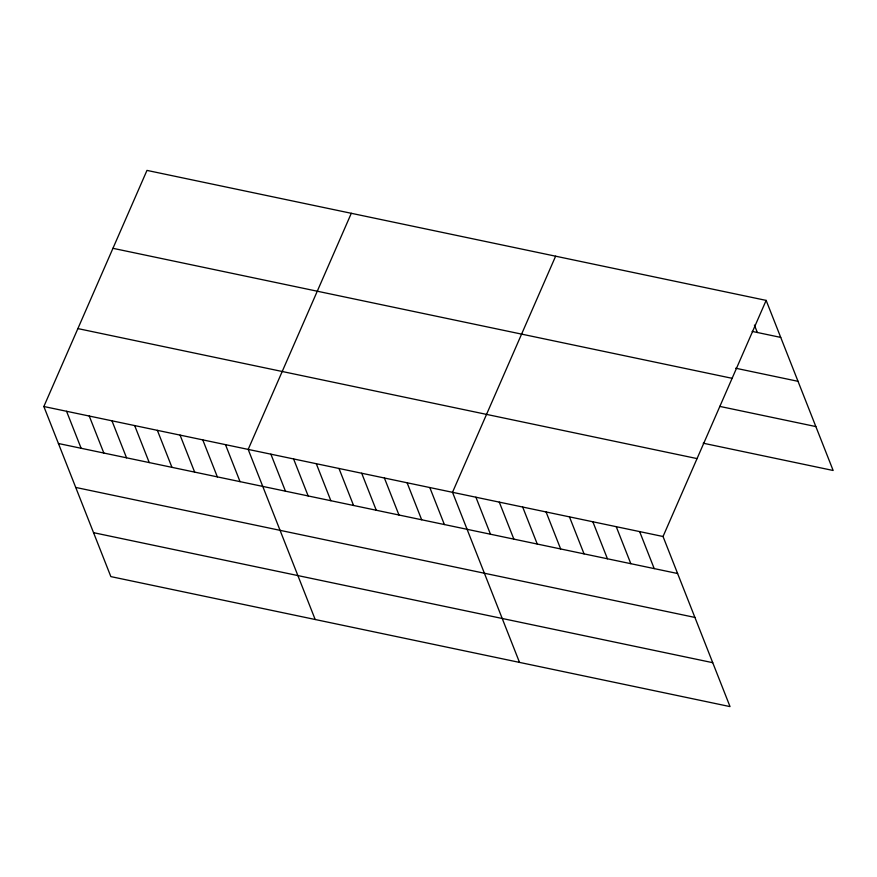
<?xml version="1.0" encoding="UTF-8"?>
<svg xmlns="http://www.w3.org/2000/svg" width="877" height="877" viewBox="0 0 877 877"><rect width="100%" height="100%" fill="white"/><g stroke="black" fill="none" stroke-linecap="round" stroke-linejoin="round"><path stroke-width="1.32" d="M766.147 300.394L663.034 536.505L730.026 706.599L110.853 576.606L43.85 406.511L146.974 170.401L766.147 300.394L833.15 470.489L703.201 443.203M351.304 213.297L248.18 449.408L315.183 619.502M555.623 256.194L452.51 492.304L519.513 662.398M752.137 331.396L780.727 337.404M735.65 368.219L798.026 381.32M112.936 248.312L732.12 378.316M719.688 406.38L815.851 426.573M77.878 328.59L697.062 458.594M43.85 406.511L663.034 536.505M58.43 443.51L677.603 573.514M75.729 487.437L694.902 617.43M93.554 532.679L712.727 662.683M754.417 325.082L757.333 332.493M639.64 531.594L654.209 568.603M616.246 526.682L630.826 563.692M592.852 521.771L607.432 558.781M569.469 516.86L584.038 553.869M546.075 511.949L560.644 548.958M522.681 507.038L537.261 544.047M499.287 502.126L513.867 539.136M475.904 497.215L490.473 534.225M429.807 487.546L444.376 524.545M407.103 482.778L421.673 519.776M384.4 478.009L398.969 515.007M361.697 473.24L376.266 510.239M338.993 468.471L353.563 505.481M316.29 463.714L330.859 500.712M293.587 458.945L308.156 495.943M270.883 454.176L285.453 491.175M225.477 444.639L240.046 481.648M202.773 439.881L217.343 476.88M180.07 435.113L194.65 472.111M157.367 430.344L171.947 467.342M134.663 425.575L149.243 462.574M111.96 420.807L126.54 457.816M89.257 416.049L103.837 453.047M66.553 411.28L81.133 448.279"/></g></svg>
